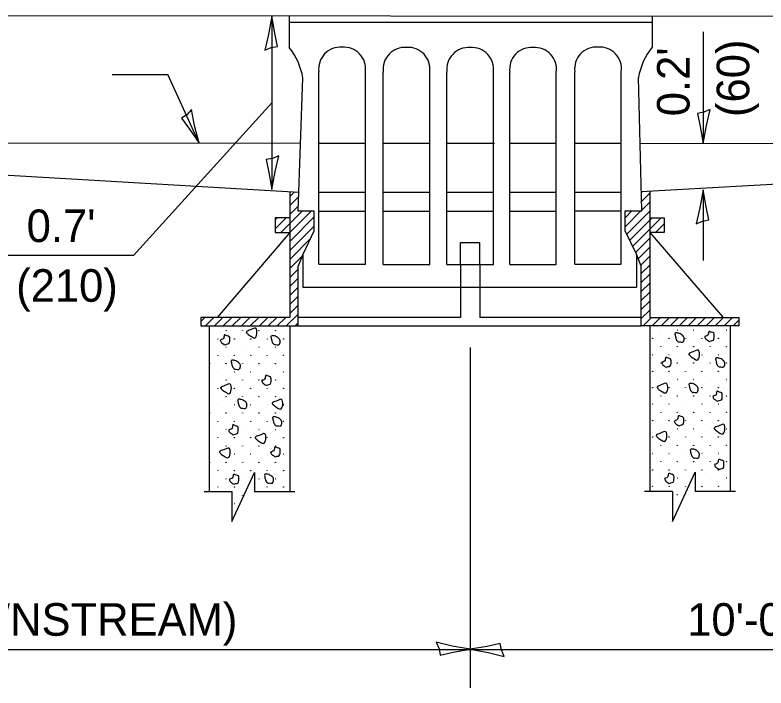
# Model space of a CAD drawing. Extents: x 99512 to 100192, y 99869 to 100309.
# Drawn here: x 100024.2 to 100079.6, y 99964.1 to 100013.7 of the extents above; entities that cross this region are included whole.
import ezdxf

# ---------------------------------------------------------------- set-up
doc = ezdxf.new("R2010")
doc.units = 0
for name, color, linetype in [('Alignment_EX_50 Centerline', 7, 'Continuous'), ('Design_PR_Back of Gutter or Curb line', 7, 'Continuous'), ('Design_PR_Roadway Dimensions', 7, 'Continuous'), ('Design_PR_Roadway Notes', 7, 'Continuous'), ('Drainage_PR_Adjustment Items', 7, 'Continuous'), ('Level 43', 7, 'Continuous'), ('Level 46', 7, 'Continuous'), ('Level 52', 7, 'Continuous'), ('Level 53', 7, 'Continuous'), ('Level 54', 7, 'Continuous'), ('Removal_Items', 7, 'Continuous')]:
    doc.layers.add(name, color=color, linetype=linetype)

msp = doc.modelspace()

# ---------------------------------------------------------------- linework, layer by layer
at = {"layer": 'Alignment_EX_50 Centerline'}
msp.add_line((100057.799, 99989.228), (100057.799, 99964.148), dxfattribs=at)
at = {"layer": 'Design_PR_Back of Gutter or Curb line'}
for p, q in [((99970.46, 100013.732), (100145.204, 100013.618)), ((99982.403, 100004.342), (100045.172, 100000.688)), ((100134.242, 100004.231), (100070.408, 100000.706)), ((100046.663, 100000.685), (100050.068, 100000.685)), ((100051.385, 100000.685), (100054.82, 100000.685)), ((100056.08, 100000.685), (100059.512, 100000.685)), ((100060.721, 100000.685), (100064.15, 100000.685)), ((100065.512, 100000.685), (100067.336, 100000.685)), ((100067.336, 100000.685), (100068.938, 100000.685))]:
    msp.add_line(p, q, dxfattribs=at)
at = {"layer": 'Design_PR_Roadway Notes'}
for p, q in [((100031.405, 100009.345), (100035.5, 100009.345)), ((100037.804, 100004.279), (100035.5, 100009.346)), ((100040.231, 99976.418), (100041.902, 99980.033)), ((100041.902, 99980.033), (100041.902, 99978.617)), ((100072.715, 99976.424), (100074.386, 99980.039)), ((100074.386, 99980.039), (100074.386, 99978.623)), ((100070.654, 99978.638), (100072.715, 99978.638)), ((100074.386, 99978.638), (100077.356, 99978.638)), ((100038.17, 99978.629), (100040.231, 99978.629)), ((100040.231, 99978.617), (100040.231, 99976.418)), ((100041.902, 99978.629), (100044.869, 99978.629)), ((100072.715, 99978.623), (100072.715, 99976.424))]:
    msp.add_line(p, q, dxfattribs=at)
msp.add_lwpolyline([(100037.245, 100006.771), (100036.892, 100006.387), (100036.506, 100006.125), (100037.09, 100005.327), (100037.804, 100004.279), (100037.473, 100005.593)], close=True, dxfattribs=at)
at = {"layer": 'Drainage_PR_Adjustment Items'}
for points in [[(100044.494, 100000.364), (100044.836, 100000.706)], [(100044.494, 99999.704), (100045.157, 100000.364)], [(100070.408, 100000.64), (100070.477, 100000.709)], [(100070.429, 99999.998), (100071.032, 100000.601)], [(100044.494, 99999.038), (100045.13, 99999.677)], [(100070.45, 99999.356), (100071.032, 99999.935)], [(100043.825, 99997.706), (100045.403, 99999.284)], [(100044.488, 99997.706), (100046.066, 99999.284)], [(100069.226, 99998.135), (100070.387, 99999.293)], [(100069.226, 99998.798), (100069.724, 99999.293)], [(100069.346, 99997.589), (100071.032, 99999.272)], [(100043.429, 99997.973), (100044.233, 99998.78)], [(100043.429, 99998.636), (100043.573, 99998.78)], [(100044.494, 99997.052), (100046.297, 99998.852), (100046.303, 99998.858)], [(100069.562, 99997.142), (100071.206, 99998.786)], [(100069.778, 99996.695), (100071.872, 99998.786)], [(100044.494, 99996.386), (100046.288, 99998.177), (100046.303, 99998.195)], [(100071.461, 99997.718), (100072.1, 99998.354)], [(100044.494, 99995.723), (100046.03, 99997.259)], [(100069.994, 99996.245), (100071.035, 99997.286)], [(100070.189, 99995.78), (100071.035, 99996.626)], [(100044.494, 99995.06), (100045.43, 99995.996)], [(100070.378, 99995.306), (100071.035, 99995.96)], [(100070.414, 99994.676), (100071.035, 99995.297)], [(100044.494, 99994.394), (100045.115, 99995.018)], [(100044.494, 99993.734), (100045.115, 99994.355)], [(100070.414, 99994.013), (100071.035, 99994.637)], [(100044.497, 99993.071), (100045.115, 99993.692)], [(100070.414, 99993.35), (100071.035, 99993.971)], [(100044.497, 99992.408), (100045.115, 99993.029)], [(100070.414, 99992.687), (100071.035, 99993.308)], [(100070.414, 99992.024), (100071.035, 99992.648)], [(100044.497, 99991.745), (100045.118, 99992.366)], [(100070.414, 99991.361), (100071.035, 99991.982)], [(100037.93, 99991.148), (100038.227, 99991.445)], [(100038.269, 99990.824), (100038.89, 99991.445)], [(100038.932, 99990.824), (100039.553, 99991.445)], [(100039.595, 99990.824), (100040.216, 99991.445)], [(100040.258, 99990.824), (100040.879, 99991.445)], [(100040.924, 99990.824), (100041.545, 99991.445)], [(100041.584, 99990.824), (100042.205, 99991.445)], [(100042.25, 99990.824), (100042.871, 99991.445)], [(100042.91, 99990.824), (100043.534, 99991.445)], [(100043.576, 99990.824), (100044.197, 99991.445)], [(100044.239, 99990.824), (100045.118, 99991.703)], [(100070.549, 99990.83), (100071.17, 99991.451)], [(100071.212, 99990.83), (100071.83, 99991.451)], [(100071.875, 99990.83), (100072.496, 99991.451)], [(100072.538, 99990.83), (100073.159, 99991.451)], [(100073.201, 99990.83), (100073.822, 99991.451)], [(100073.864, 99990.83), (100074.485, 99991.451)], [(100074.527, 99990.83), (100075.148, 99991.451)], [(100075.19, 99990.83), (100075.814, 99991.451)], [(100075.853, 99990.83), (100076.474, 99991.451)], [(100076.519, 99990.83), (100077.14, 99991.451)], [(100044.902, 99990.824), (100045.118, 99991.04)], [(100077.179, 99990.83), (100077.602, 99991.253)]]:
    msp.add_lwpolyline(points, dxfattribs=at)
at = {"layer": 'Level 43'}
for p, q in [((100043.174, 100013.636), (100043.174, 100000.868)), ((100074.971, 100012.501), (100074.971, 100004.267)), ((100043.174, 100007.251), (100032.961, 99996.002)), ((100074.971, 100000.847), (100074.971, 99995.643)), ((100032.961, 99996.002), (100023.654, 99996.002)), ((99982.442, 99966.994), (100057.799, 99966.994)), ((100057.799, 99966.994), (100134.26, 99966.994))]:
    msp.add_line(p, q, dxfattribs=at)
for points in [[(100042.651, 100011.136), (100043.131, 100011.34), (100043.592, 100011.418), (100043.391, 100012.386), (100043.174, 100013.636), (100042.931, 100012.302)], [(100075.494, 100006.766), (100075.013, 100006.563), (100074.553, 100006.484), (100074.755, 100005.517), (100074.971, 100004.267), (100075.213, 100005.6)], [(100043.697, 100003.368), (100043.217, 100003.164), (100042.756, 100003.086), (100042.957, 100002.118), (100043.174, 100000.868), (100043.417, 100002.202)], [(100074.448, 99998.348), (100074.929, 99998.551), (100075.389, 99998.63), (100075.187, 99999.597), (100074.971, 100000.847), (100074.729, 99999.514)], [(100055.299, 99967.518), (100055.503, 99967.038), (100055.581, 99966.577), (100056.549, 99966.778), (100057.799, 99966.995), (100056.465, 99967.238)], [(100060.299, 99966.472), (100060.095, 99966.952), (100060.017, 99967.413), (100059.049, 99967.212), (100057.799, 99966.995), (100059.133, 99966.752)]]:
    msp.add_lwpolyline(points, close=True, dxfattribs=at)
at = {"layer": 'Level 46'}
for p, q in [((99982.403, 100004.342), (100045.289, 100004.3)), ((100046.639, 100004.3), (100050.068, 100004.3)), ((100051.394, 100004.297), (100054.817, 100004.297)), ((100056.089, 100004.294), (100059.581, 100004.291)), ((100060.769, 100004.291), (100064.159, 100004.288)), ((100065.515, 100004.288), (100068.941, 100004.285)), ((100070.324, 100004.282), (100145.162, 100004.237))]:
    msp.add_line(p, q, dxfattribs=at)
at = {"layer": 'Level 52'}
for p, q in [((100044.449, 100013.684), (100044.449, 100011.332)), ((100071.212, 100013.666), (100071.212, 100011.353)), ((100044.449, 100013.195), (100071.212, 100013.216)), ((100045.118, 99999.284), (100045.46, 100009.1)), ((100046.639, 99995.378), (100046.639, 100009.55)), ((100050.068, 99995.378), (100050.068, 100009.55)), ((100051.388, 99995.354), (100051.388, 100009.526)), ((100054.817, 99995.354), (100054.817, 100009.526)), ((100056.083, 99995.348), (100056.083, 100009.52)), ((100059.512, 99995.348), (100059.512, 100009.52)), ((100060.718, 99995.354), (100060.718, 100009.526)), ((100064.147, 99995.354), (100064.147, 100009.526)), ((100065.512, 99995.381), (100065.512, 100009.553)), ((100068.941, 100001.993), (100068.941, 100009.553)), ((100070.453, 99999.293), (100070.201, 100009.121)), ((100068.941, 99995.381), (100068.941, 100001.975)), ((100044.494, 100000.724), (100044.494, 99998.78)), ((100071.032, 100000.736), (100071.032, 99998.786)), ((100046.303, 99999.284), (100045.118, 99999.284)), ((100046.303, 99997.826), (100046.303, 99999.284)), ((100046.639, 99999.284), (100050.074, 99999.287)), ((100051.418, 99999.287), (100054.826, 99999.29)), ((100056.077, 99999.29), (100059.527, 99999.29)), ((100060.727, 99999.29), (100064.15, 99999.29)), ((100065.518, 99999.293), (100068.926, 99999.293)), ((100069.226, 99997.832), (100069.226, 99999.293)), ((100069.226, 99999.293), (100070.453, 99999.293)), ((100044.494, 99998.78), (100043.429, 99998.78)), ((100043.429, 99998.78), (100043.429, 99997.706)), ((100044.494, 99998.78), (100044.494, 99997.706)), ((100071.032, 99998.786), (100071.032, 99997.715)), ((100071.032, 99998.786), (100072.1, 99998.786)), ((100072.1, 99998.786), (100072.1, 99997.715)), ((100044.5, 99997.706), (100039.139, 99991.439)), ((100043.429, 99997.706), (100044.494, 99997.706)), ((100044.494, 99997.706), (100044.494, 99991.445)), ((100045.475, 99996.107), (100046.303, 99997.826)), ((100070.054, 99996.113), (100069.226, 99997.832)), ((100071.032, 99997.715), (100076.423, 99991.472)), ((100072.1, 99997.715), (100071.032, 99997.715)), ((100071.032, 99997.715), (100071.035, 99991.451)), ((100057.094, 99996.962), (100058.501, 99996.962)), ((100057.094, 99995.348), (100057.094, 99996.962)), ((100058.501, 99995.348), (100058.501, 99996.962)), ((100045.118, 99995.207), (100045.475, 99996.107)), ((100045.454, 99996.053), (100045.451, 99993.692)), ((100070.054, 99996.113), (100070.054, 99993.692)), ((100070.414, 99995.216), (100070.054, 99996.113)), ((100046.639, 99995.378), (100050.068, 99995.378)), ((100051.388, 99995.354), (100054.817, 99995.354)), ((100056.083, 99995.348), (100059.512, 99995.348)), ((100057.094, 99995.348), (100057.094, 99991.448)), ((100058.501, 99995.348), (100058.501, 99991.448)), ((100060.718, 99995.354), (100064.147, 99995.354)), ((100065.512, 99995.381), (100067.336, 99995.381)), ((100067.336, 99995.381), (100068.941, 99995.381)), ((100045.118, 99990.824), (100045.118, 99995.207)), ((100070.414, 99990.83), (100070.414, 99995.216)), ((100045.451, 99993.692), (100067.336, 99993.692)), ((100067.336, 99993.692), (100070.054, 99993.692)), ((100044.494, 99991.445), (100037.93, 99991.442)), ((100037.93, 99991.445), (100037.93, 99990.824)), ((100057.094, 99991.448), (100045.124, 99991.445)), ((100070.429, 99991.451), (100058.501, 99991.448)), ((100071.035, 99991.451), (100077.602, 99991.451)), ((100077.602, 99991.451), (100077.602, 99990.83)), ((100037.93, 99990.824), (100045.118, 99990.824)), ((100038.545, 99990.824), (100038.545, 99978.629)), ((100044.494, 99990.824), (100044.494, 99978.629)), ((100045.118, 99990.824), (100070.414, 99990.83)), ((100077.602, 99990.83), (100070.414, 99990.83)), ((100071.032, 99990.83), (100071.032, 99978.638)), ((100076.978, 99990.83), (100076.978, 99978.638))]:
    msp.add_line(p, q, dxfattribs=at)
for centre, radius, start, end in [((100040.752, 100008.313), 4.774, 9.4951, 39.2397), ((100048.225, 100009.765), 1.601, 85.4008, 187.7663), ((100048.482, 100009.765), 1.601, 352.2337, 94.5992), ((100052.974, 100009.743), 1.601, 85.4008, 187.7663), ((100053.23, 100009.743), 1.601, 352.2337, 94.5992), ((100057.67, 100009.735), 1.601, 85.4008, 187.7663), ((100057.926, 100009.735), 1.601, 352.2337, 94.5992), ((100062.304, 100009.741), 1.601, 85.4008, 187.7663), ((100062.56, 100009.741), 1.601, 352.2337, 94.5992), ((100067.097, 100009.769), 1.601, 85.4008, 187.7663), ((100067.354, 100009.769), 1.601, 352.2337, 94.5992), ((100074.91, 100008.333), 4.774, 140.7603, 170.5049)]:
    msp.add_arc(centre, radius, start, end, dxfattribs=at)
at = {"layer": 'Level 53'}
for p, q in [((100044.494, 100000.724), (100044.494, 100000.724)), ((100044.494, 100000.724), (100044.494, 100000.724)), ((100044.494, 100000.724), (100044.494, 100000.724)), ((100045.172, 100000.688), (100045.172, 100000.688)), ((100045.118, 99999.284), (100045.118, 99999.284)), ((100046.282, 99997.826), (100046.282, 99997.826)), ((100046.282, 99997.826), (100046.282, 99997.826)), ((100045.118, 99995.207), (100045.118, 99995.207)), ((100037.93, 99991.445), (100037.93, 99991.445)), ((100045.118, 99990.824), (100045.118, 99990.824))]:
    msp.add_line(p, q, dxfattribs=at)
at = {"layer": 'Level 54'}
for points in [[(100041.284, 99990.35), (100041.428, 99990.2), (100041.71, 99990.017), (100041.884, 99989.933), (100041.992, 99990.65), (100041.593, 99990.533), (100041.29, 99990.374), (100041.275, 99990.344)], [(100072.907, 99990.185), (100072.952, 99989.957), (100072.988, 99989.852), (100073.063, 99989.723), (100073.15, 99989.648), (100073.27, 99989.654), (100073.444, 99989.63), (100073.522, 99989.675), (100073.567, 99989.798), (100073.573, 99989.942), (100073.531, 99990.056), (100073.432, 99990.152), (100073.309, 99990.233), (100073.159, 99990.29), (100073.063, 99990.308), (100072.958, 99990.308), (100072.892, 99990.245), (100072.898, 99990.194)], [(100075.091, 99990.05), (100075.19, 99989.84), (100075.289, 99989.774), (100075.442, 99989.687), (100075.553, 99989.729), (100075.73, 99989.774), (100075.787, 99989.969), (100075.793, 99990.152), (100075.757, 99990.296), (100075.595, 99990.353), (100075.403, 99990.413), (100075.349, 99990.197), (100075.1, 99990.05)], [(100039.37, 99989.798), (100039.469, 99989.588), (100039.568, 99989.525), (100039.721, 99989.438), (100039.832, 99989.477), (100040.006, 99989.525), (100040.066, 99989.717), (100040.072, 99989.9), (100040.036, 99990.047), (100039.874, 99990.104), (100039.679, 99990.161), (100039.625, 99989.945), (100039.379, 99989.798)], [(100043.117, 99989.981), (100043.162, 99989.753), (100043.198, 99989.648), (100043.273, 99989.519), (100043.36, 99989.444), (100043.48, 99989.45), (100043.654, 99989.426), (100043.732, 99989.471), (100043.777, 99989.594), (100043.783, 99989.738), (100043.741, 99989.852), (100043.645, 99989.948), (100043.522, 99990.029), (100043.369, 99990.086), (100043.273, 99990.104), (100043.168, 99990.104), (100043.105, 99990.041), (100043.108, 99989.99)], [(100073.915, 99988.727), (100074.059, 99988.577), (100074.341, 99988.394), (100074.515, 99988.31), (100074.62, 99989.027), (100074.224, 99988.91), (100073.918, 99988.751), (100073.906, 99988.724)], [(100040.183, 99988.169), (100040.228, 99987.941), (100040.264, 99987.839), (100040.339, 99987.707), (100040.426, 99987.632), (100040.546, 99987.638), (100040.72, 99987.614), (100040.798, 99987.662), (100040.843, 99987.785), (100040.849, 99987.926), (100040.807, 99988.04), (100040.708, 99988.136), (100040.585, 99988.22), (100040.435, 99988.274), (100040.339, 99988.292), (100040.234, 99988.292), (100040.168, 99988.229), (100040.174, 99988.178)], [(100071.905, 99988.145), (100072.007, 99987.935), (100072.103, 99987.872), (100072.259, 99987.782), (100072.37, 99987.824), (100072.544, 99987.872), (100072.604, 99988.064), (100072.607, 99988.247), (100072.571, 99988.394), (100072.409, 99988.448), (100072.217, 99988.508), (100072.163, 99988.292), (100071.917, 99988.145)], [(100075.904, 99988.343), (100075.952, 99988.115), (100075.988, 99988.01), (100076.06, 99987.881), (100076.15, 99987.806), (100076.267, 99987.812), (100076.441, 99987.788), (100076.519, 99987.833), (100076.564, 99987.956), (100076.57, 99988.1), (100076.528, 99988.214), (100076.432, 99988.31), (100076.309, 99988.391), (100076.156, 99988.448), (100076.06, 99988.466), (100075.955, 99988.466), (100075.892, 99988.403), (100075.898, 99988.352)], [(100042.412, 99986.816), (100042.514, 99986.606), (100042.61, 99986.543), (100042.766, 99986.456), (100042.877, 99986.495), (100043.051, 99986.543), (100043.111, 99986.735), (100043.114, 99986.918), (100043.078, 99987.065), (100042.916, 99987.122), (100042.724, 99987.179), (100042.67, 99986.963), (100042.424, 99986.816)], [(100039.394, 99986.243), (100039.538, 99986.093), (100039.82, 99985.91), (100039.997, 99985.826), (100040.102, 99986.543), (100039.703, 99986.426), (100039.4, 99986.267), (100039.388, 99986.24)], [(100071.572, 99986.291), (100071.716, 99986.141), (100071.998, 99985.958), (100072.175, 99985.874), (100072.28, 99986.591), (100071.881, 99986.474), (100071.578, 99986.315), (100071.566, 99986.288)], [(100073.936, 99986.468), (100073.984, 99986.24), (100074.02, 99986.138), (100074.095, 99986.006), (100074.182, 99985.931), (100074.299, 99985.937), (100074.476, 99985.913), (100074.551, 99985.961), (100074.599, 99986.084), (100074.602, 99986.225), (100074.563, 99986.342), (100074.464, 99986.435), (100074.341, 99986.519), (100074.188, 99986.576), (100074.095, 99986.594), (100073.99, 99986.594), (100073.924, 99986.528), (100073.93, 99986.477)], [(100075.685, 99985.646), (100075.784, 99985.436), (100075.883, 99985.373), (100076.036, 99985.286), (100076.147, 99985.325), (100076.321, 99985.373), (100076.381, 99985.565), (100076.387, 99985.748), (100076.351, 99985.895), (100076.189, 99985.952), (100075.994, 99986.009), (100075.94, 99985.793), (100075.694, 99985.646)], [(100040.666, 99985.298), (100040.711, 99985.07), (100040.747, 99984.965), (100040.822, 99984.836), (100040.909, 99984.761), (100041.029, 99984.764), (100041.203, 99984.743), (100041.281, 99984.788), (100041.326, 99984.911), (100041.332, 99985.052), (100041.29, 99985.169), (100041.194, 99985.265), (100041.068, 99985.346), (100040.918, 99985.403), (100040.822, 99985.421), (100040.717, 99985.421), (100040.654, 99985.358), (100040.657, 99985.304)], [(100043.189, 99985.106), (100043.333, 99984.953), (100043.615, 99984.77), (100043.789, 99984.689), (100043.894, 99985.403), (100043.498, 99985.286), (100043.192, 99985.127), (100043.18, 99985.1)], [(100072.844, 99983.837), (100072.943, 99983.624), (100073.042, 99983.561), (100073.195, 99983.474), (100073.306, 99983.516), (100073.48, 99983.561), (100073.54, 99983.753), (100073.546, 99983.936), (100073.51, 99984.083), (100073.348, 99984.14), (100073.153, 99984.2), (100073.099, 99983.984), (100072.853, 99983.837)], [(100043.243, 99984.002), (100043.288, 99983.774), (100043.324, 99983.669), (100043.399, 99983.54), (100043.486, 99983.465), (100043.606, 99983.468), (100043.78, 99983.447), (100043.858, 99983.492), (100043.903, 99983.615), (100043.909, 99983.756), (100043.867, 99983.873), (100043.768, 99983.969), (100043.645, 99984.05), (100043.495, 99984.107), (100043.399, 99984.125), (100043.294, 99984.125), (100043.228, 99984.062), (100043.234, 99984.008)], [(100075.787, 99983.264), (100075.931, 99983.111), (100076.216, 99982.928), (100076.39, 99982.847), (100076.495, 99983.561), (100076.096, 99983.447), (100075.793, 99983.288), (100075.781, 99983.258)], [(100039.994, 99983.165), (100040.093, 99982.952), (100040.192, 99982.889), (100040.345, 99982.802), (100040.456, 99982.844), (100040.63, 99982.889), (100040.69, 99983.081), (100040.696, 99983.264), (100040.66, 99983.411), (100040.498, 99983.468), (100040.303, 99983.528), (100040.249, 99983.312), (100040.003, 99983.165)], [(100071.509, 99982.733), (100071.653, 99982.58), (100071.938, 99982.397), (100072.112, 99982.316), (100072.217, 99983.03), (100071.818, 99982.916), (100071.515, 99982.754), (100071.503, 99982.727)], [(100041.938, 99982.574), (100042.082, 99982.424), (100042.367, 99982.241), (100042.541, 99982.16), (100042.646, 99982.874), (100042.247, 99982.757), (100041.944, 99982.598), (100041.932, 99982.571)], [(100039.316, 99981.512), (100039.46, 99981.362), (100039.742, 99981.179), (100039.919, 99981.098), (100040.024, 99981.812), (100039.625, 99981.695), (100039.322, 99981.536), (100039.31, 99981.509)], [(100043.084, 99981.539), (100043.186, 99981.329), (100043.282, 99981.266), (100043.438, 99981.176), (100043.546, 99981.218), (100043.723, 99981.266), (100043.78, 99981.458), (100043.786, 99981.641), (100043.75, 99981.788), (100043.588, 99981.842), (100043.396, 99981.902), (100043.342, 99981.686), (100043.096, 99981.539)], [(100074.032, 99981.629), (100074.077, 99981.401), (100074.113, 99981.299), (100074.188, 99981.167), (100074.275, 99981.092), (100074.392, 99981.098), (100074.569, 99981.074), (100074.644, 99981.122), (100074.692, 99981.245), (100074.698, 99981.386), (100074.656, 99981.5), (100074.557, 99981.596), (100074.434, 99981.68), (100074.284, 99981.734), (100074.188, 99981.752), (100074.083, 99981.752), (100074.017, 99981.689), (100074.023, 99981.638)], [(100075.808, 99980.621), (100075.91, 99980.408), (100076.006, 99980.345), (100076.162, 99980.258), (100076.273, 99980.3), (100076.447, 99980.345), (100076.507, 99980.537), (100076.51, 99980.72), (100076.474, 99980.867), (100076.312, 99980.924), (100076.12, 99980.984), (100076.066, 99980.768), (100075.82, 99980.621)], [(100040.039, 99979.526), (100040.141, 99979.316), (100040.237, 99979.25), (100040.393, 99979.163), (100040.504, 99979.205), (100040.678, 99979.25), (100040.738, 99979.445), (100040.741, 99979.628), (100040.705, 99979.772), (100040.543, 99979.829), (100040.351, 99979.889), (100040.297, 99979.673), (100040.051, 99979.526)], [(100042.634, 99979.787), (100042.679, 99979.556), (100042.715, 99979.454), (100042.79, 99979.322), (100042.877, 99979.25), (100042.994, 99979.253), (100043.171, 99979.232), (100043.246, 99979.277), (100043.294, 99979.4), (100043.3, 99979.541), (100043.258, 99979.658), (100043.159, 99979.754), (100043.036, 99979.835), (100042.886, 99979.892), (100042.79, 99979.91), (100042.685, 99979.91), (100042.619, 99979.844), (100042.625, 99979.793)], [(100072.124, 99979.589), (100072.226, 99979.379), (100072.322, 99979.316), (100072.478, 99979.226), (100072.586, 99979.268), (100072.763, 99979.316), (100072.82, 99979.508), (100072.826, 99979.691), (100072.79, 99979.838), (100072.628, 99979.892), (100072.436, 99979.952), (100072.382, 99979.736), (100072.136, 99979.589)]]:
    msp.add_spline(points, degree=3, dxfattribs=at)
at = {"layer": 'Removal_Items'}
for centre in [(100038.584, 99990.468), (100039.796, 99990.468), (100041.008, 99990.468), (100042.221, 99990.468), (100043.433, 99990.468), (100071.852, 99990.514), (100073.064, 99990.514), (100074.276, 99990.514), (100075.488, 99990.514), (100076.7, 99990.514), (100039.19, 99989.862), (100040.402, 99989.862), (100041.615, 99989.862), (100042.827, 99989.862), (100044.039, 99989.862), (100071.246, 99989.908), (100072.458, 99989.908), (100073.67, 99989.908), (100074.882, 99989.908), (100076.094, 99989.908), (100038.584, 99989.256), (100039.796, 99989.256), (100041.008, 99989.256), (100042.221, 99989.256), (100043.433, 99989.256), (100071.852, 99989.302), (100073.064, 99989.302), (100074.276, 99989.302), (100075.488, 99989.302), (100076.7, 99989.302), (100039.19, 99988.65), (100040.402, 99988.65), (100041.615, 99988.65), (100042.827, 99988.65), (100044.039, 99988.65), (100071.246, 99988.696), (100072.458, 99988.696), (100073.67, 99988.696), (100074.882, 99988.696), (100076.094, 99988.696), (100038.584, 99988.044), (100039.796, 99988.044), (100041.008, 99988.044), (100042.221, 99988.044), (100043.433, 99988.044), (100071.852, 99988.09), (100073.064, 99988.09), (100074.276, 99988.09), (100075.488, 99988.09), (100076.7, 99988.09), (100071.246, 99987.484), (100072.458, 99987.484), (100073.67, 99987.484), (100074.882, 99987.484), (100076.094, 99987.484), (100039.19, 99987.438), (100040.402, 99987.438), (100041.615, 99987.438), (100042.827, 99987.438), (100044.039, 99987.438), (100038.584, 99986.832), (100039.796, 99986.832), (100041.008, 99986.832), (100042.221, 99986.832), (100043.433, 99986.832), (100071.852, 99986.878), (100073.064, 99986.878), (100074.276, 99986.878), (100075.488, 99986.878), (100076.7, 99986.878), (100039.19, 99986.226), (100040.402, 99986.226), (100041.615, 99986.226), (100042.827, 99986.226), (100044.039, 99986.226), (100071.246, 99986.271), (100072.458, 99986.271), (100073.67, 99986.271), (100074.882, 99986.271), (100076.094, 99986.271), (100038.584, 99985.619), (100039.796, 99985.619), (100041.008, 99985.619), (100042.221, 99985.619), (100043.433, 99985.619), (100071.852, 99985.665), (100073.064, 99985.665), (100074.276, 99985.665), (100075.488, 99985.665), (100076.7, 99985.665), (100039.19, 99985.013), (100040.402, 99985.013), (100041.615, 99985.013), (100042.827, 99985.013), (100044.039, 99985.013), (100071.246, 99985.059), (100072.458, 99985.059), (100073.67, 99985.059), (100074.882, 99985.059), (100076.094, 99985.059), (100038.584, 99984.407), (100039.796, 99984.407), (100041.008, 99984.407), (100042.221, 99984.407), (100043.433, 99984.407), (100071.852, 99984.453), (100073.064, 99984.453), (100074.276, 99984.453), (100075.488, 99984.453), (100076.7, 99984.453), (100039.19, 99983.801), (100040.402, 99983.801), (100041.615, 99983.801), (100042.827, 99983.801), (100044.039, 99983.801), (100071.246, 99983.847), (100072.458, 99983.847), (100073.67, 99983.847), (100074.882, 99983.847), (100076.094, 99983.847), (100038.584, 99983.195), (100039.796, 99983.195), (100041.008, 99983.195), (100042.221, 99983.195), (100043.433, 99983.195), (100071.852, 99983.241), (100073.064, 99983.241), (100074.276, 99983.241), (100075.488, 99983.241), (100076.7, 99983.241), (100039.19, 99982.589), (100040.402, 99982.589), (100041.615, 99982.589), (100042.827, 99982.589), (100044.039, 99982.589), (100071.246, 99982.635), (100072.458, 99982.635), (100073.67, 99982.635), (100074.882, 99982.635), (100076.094, 99982.635), (100038.584, 99981.983), (100039.796, 99981.983), (100041.008, 99981.983), (100042.221, 99981.983), (100043.433, 99981.983), (100071.852, 99982.029), (100073.064, 99982.029), (100074.276, 99982.029), (100075.488, 99982.029), (100076.7, 99982.029), (100071.246, 99981.423), (100072.458, 99981.423), (100073.67, 99981.423), (100074.882, 99981.423), (100076.094, 99981.423), (100039.19, 99981.377), (100040.402, 99981.377), (100041.615, 99981.377), (100042.827, 99981.377), (100044.039, 99981.377), (100038.584, 99980.771), (100039.796, 99980.771), (100041.008, 99980.771), (100042.221, 99980.771), (100043.433, 99980.771), (100071.852, 99980.817), (100073.064, 99980.817), (100074.276, 99980.817), (100075.488, 99980.817), (100076.7, 99980.817), (100039.19, 99980.165), (100040.402, 99980.165), (100041.615, 99980.165), (100042.827, 99980.165), (100044.039, 99980.165), (100071.246, 99980.211), (100072.458, 99980.211), (100073.67, 99980.211), (100074.882, 99980.211), (100076.094, 99980.211), (100038.584, 99979.559), (100039.796, 99979.559), (100041.008, 99979.559), (100042.221, 99979.559), (100043.433, 99979.559), (100071.852, 99979.604), (100073.064, 99979.604), (100075.488, 99979.604), (100076.7, 99979.604), (100039.19, 99978.952), (100040.402, 99978.952), (100042.827, 99978.952), (100044.039, 99978.952), (100071.246, 99978.998), (100072.458, 99978.998), (100073.67, 99978.998), (100074.882, 99978.998), (100076.094, 99978.998), (100041.008, 99978.346), (100073.064, 99978.392), (100040.402, 99977.74)]:
    msp.add_circle(centre, 0.00857, dxfattribs=at)

# ---------------------------------------------------------------- texts
at = {"layer": 'Design_PR_Roadway Dimensions'}
for s, p in [('(60)', (100078.372, 100006.218)), ("0.2'", (100073.972, 100006.274))]:
    msp.add_text(s, height=2.4, rotation=90, dxfattribs=at).set_placement(p)
for s, p in [("0.7'", (100025.095, 99997.004)), ('(210)', (100024.321, 99992.604)), ('10\'-0" (3 m) (DOWNSTREAM)', (99997.514, 99967.996)), ('10\'-0" (3 m) (UPSTREAM)', (100073.799, 99967.996))]:
    msp.add_text(s, height=2.4, dxfattribs=at).set_placement(p)

doc.saveas('drawing.dxf')
